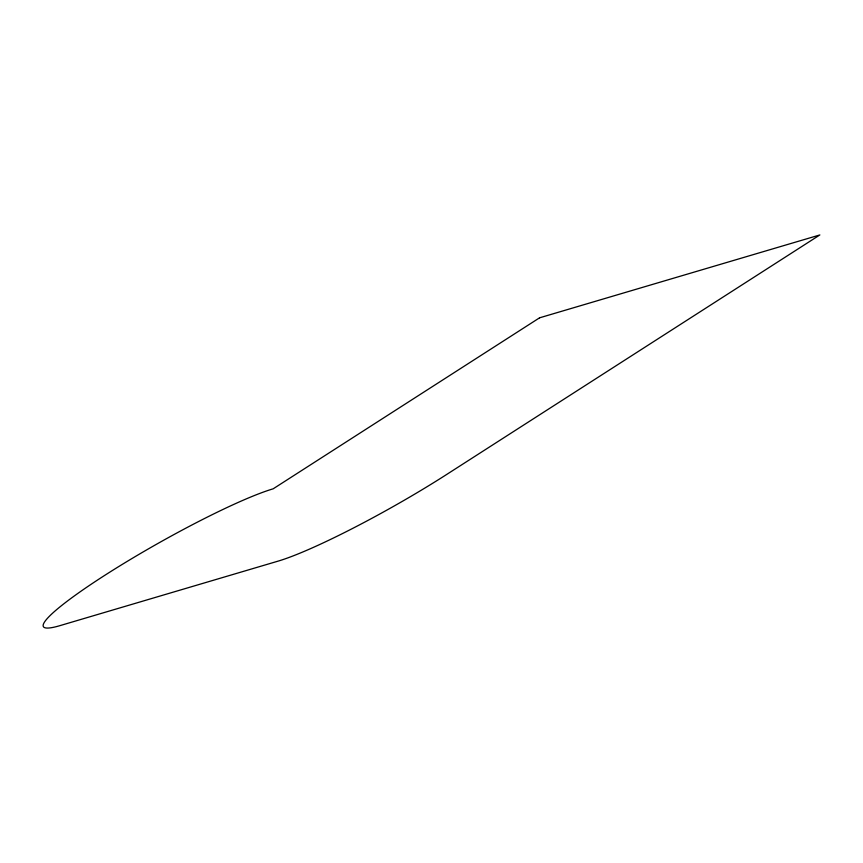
<?xml version="1.0" encoding="UTF-8"?>
<svg xmlns="http://www.w3.org/2000/svg" width="863" height="863" viewBox="0 0 863 863"><rect width="100%" height="100%" fill="white"/><g stroke="black" fill="none" stroke-linecap="round" stroke-linejoin="round"><path stroke-width="1.29" d="M539.558 317.821L273.15 488.825A141.381 16.246 -29.4 0 0 104.294 575.643A141.381 16.246 -29.4 0 0 60.011 625.621L278.015 561.155A141.381 16.246 -29.4 0 0 446.872 474.337L819.85 234.941L539.558 317.821"/></g></svg>
